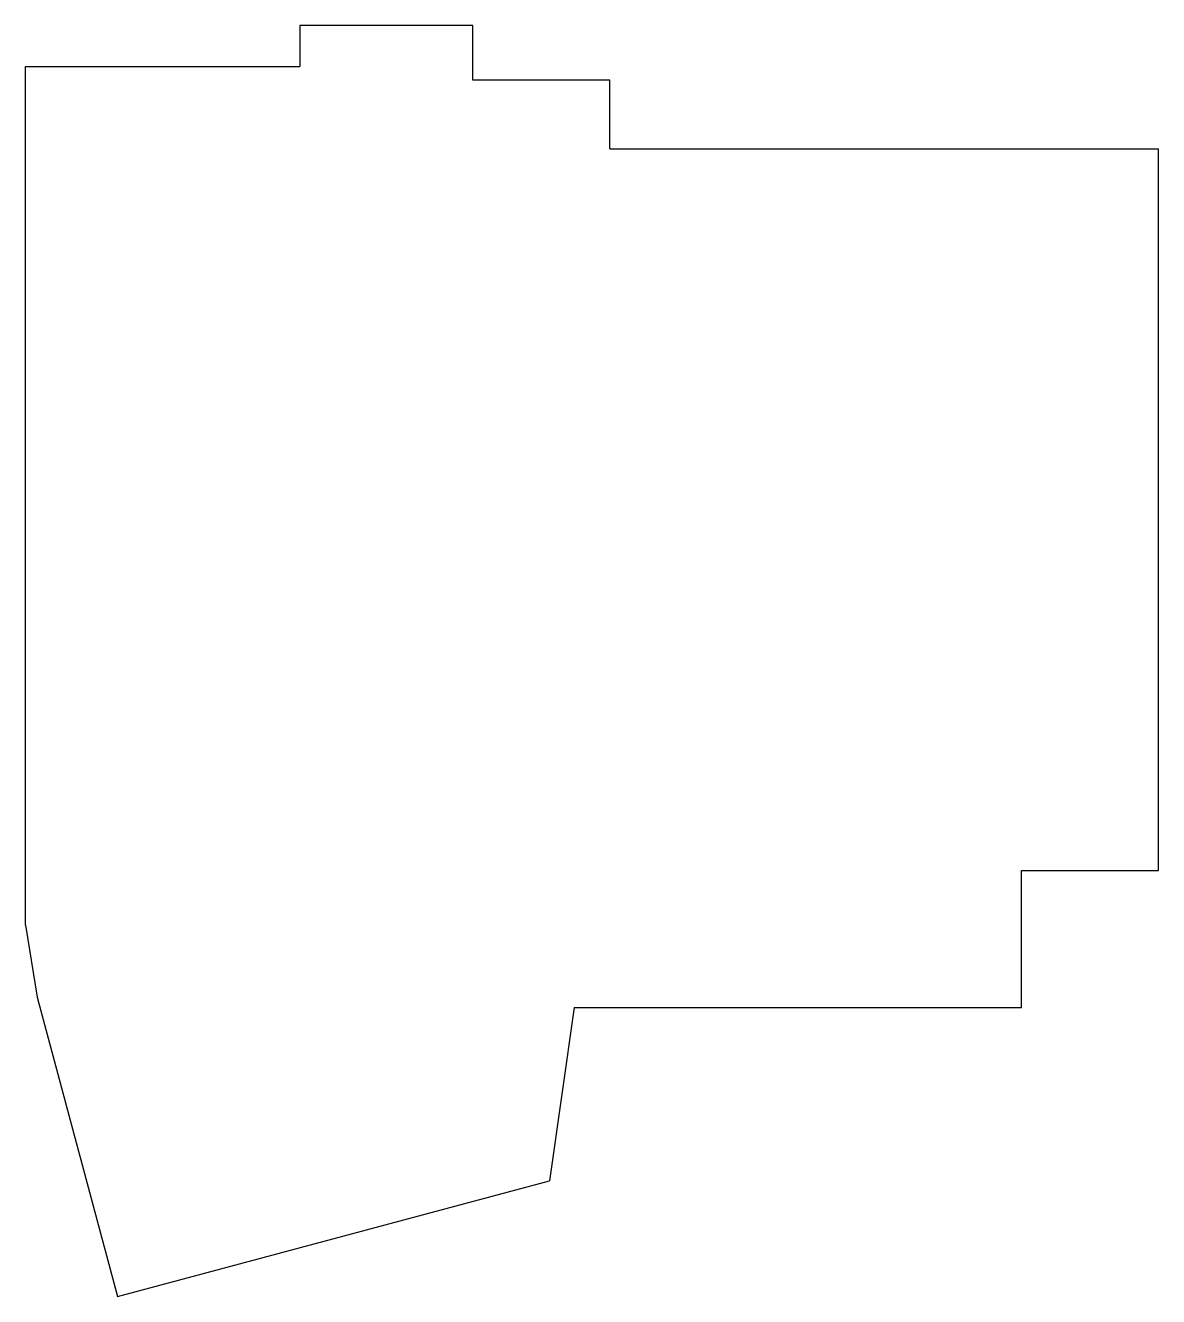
# Model space of a CAD drawing. Header units: millimetres. Extents: x 213 to 370, y -231 to -55.
import ezdxf

# ---------------------------------------------------------------- set-up
doc = ezdxf.new("R2010")
doc.units = ezdxf.units.MM

msp = doc.modelspace()

# ---------------------------------------------------------------- linework, layer by layer
at = {"linetype": 'CONTINUOUS'}
for p, q in [((274.88, -54.66), (250.88, -54.66)), ((250.88, -54.66), (250.88, -60.37)), ((274.88, -62.27), (274.88, -54.66)), ((212.78, -179.62), (212.78, -60.37)), ((212.78, -60.37), (250.88, -60.37)), ((293.93, -62.27), (274.88, -62.27)), ((293.93, -71.8), (293.93, -62.27)), ((293.93, -71.8), (370.12, -71.8)), ((370.12, -172), (370.12, -71.8)), ((351.07, -191.05), (351.07, -172)), ((351.07, -172), (370.12, -172)), ((212.78, -179.62), (214.42, -189.61)), ((214.42, -189.61), (225.56, -231.19)), ((288.98, -191.05), (285.55, -215.12)), ((288.98, -191.05), (351.07, -191.05)), ((225.56, -231.19), (285.55, -215.12))]:
    msp.add_line(p, q, dxfattribs=at)

doc.saveas('drawing.dxf')
